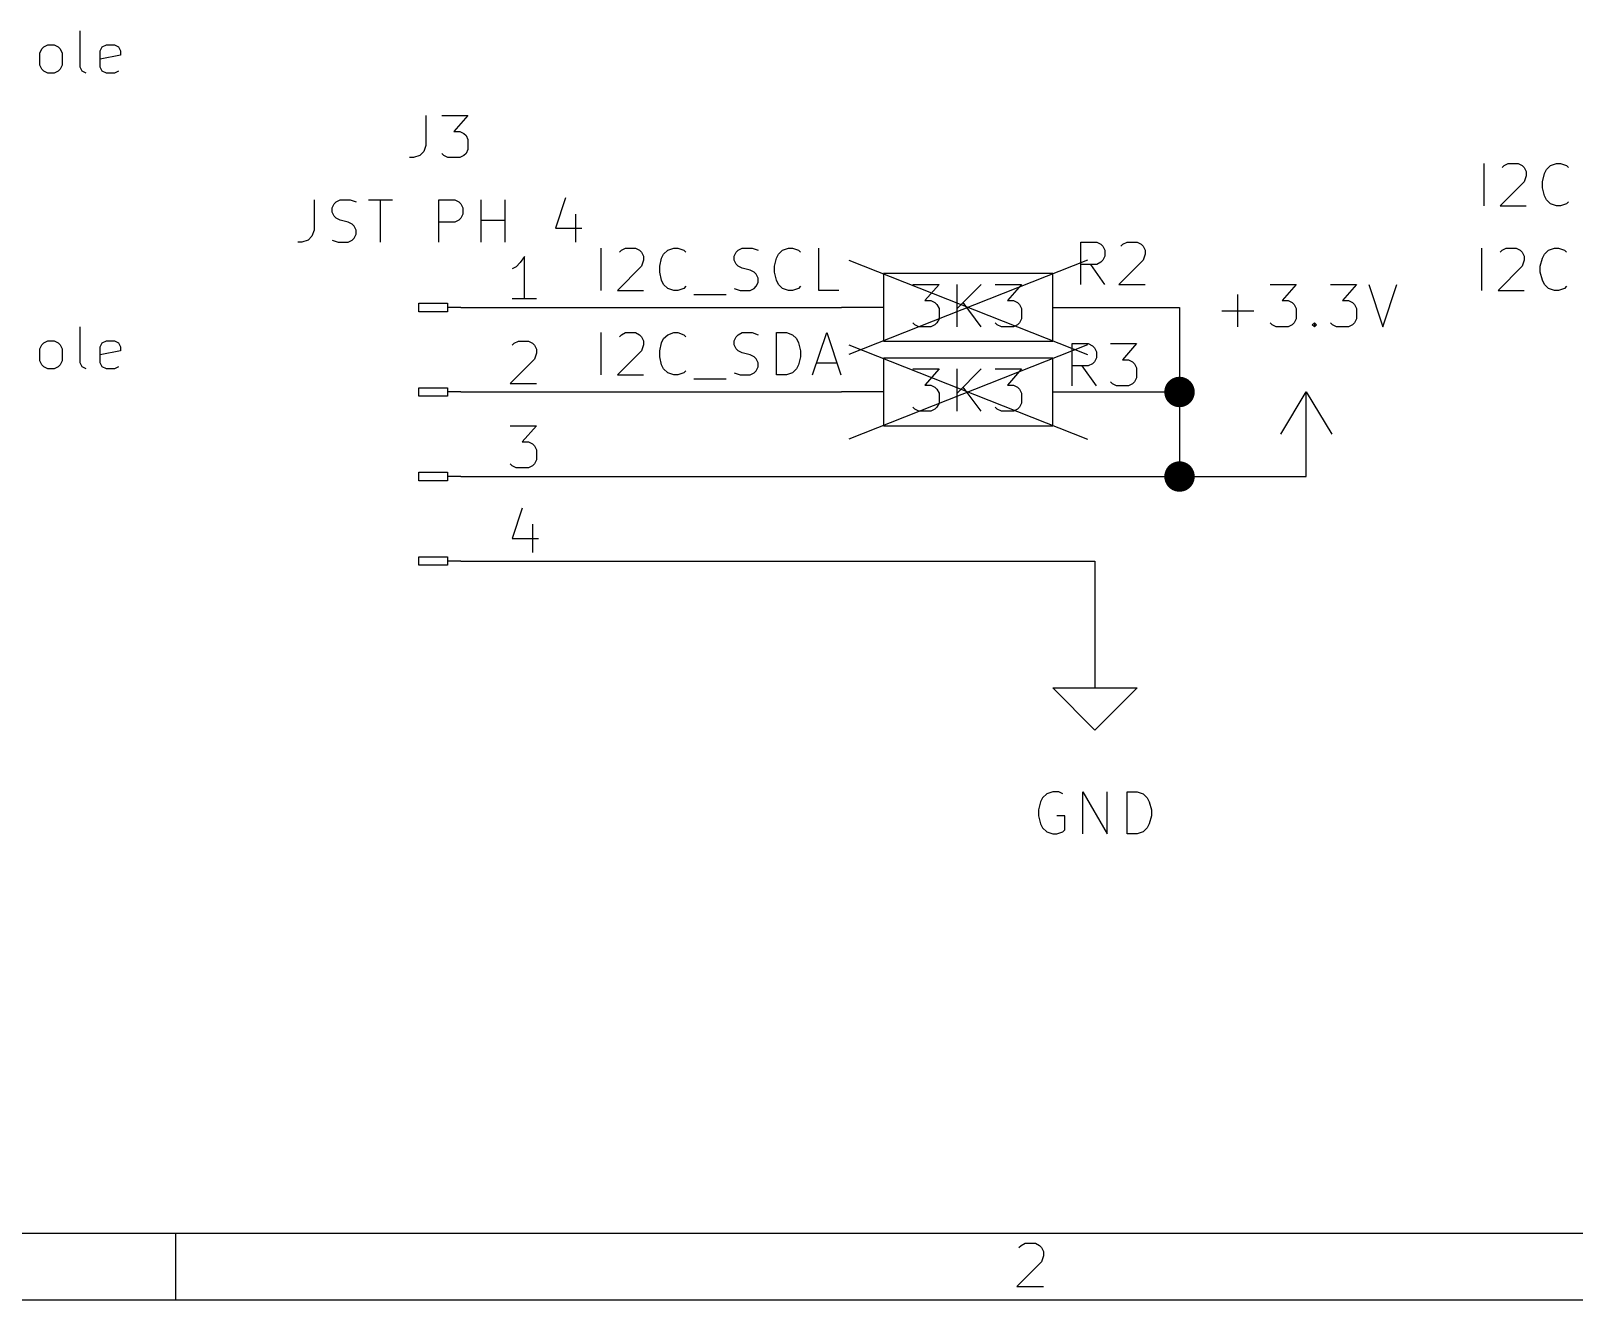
# Model space of a CAD drawing. Extents: x 0.4 to 11.3, y -7.9 to -0.4.
# Drawn here: x 2.191 to 4.017, y -7.874 to -6.373 of the extents above; entities that cross this region are included whole.
import ezdxf

# ---------------------------------------------------------------- set-up
doc = ezdxf.new("R2010")
doc.units = 0
doc.header["$MEASUREMENT"] = 0
for name, color, linetype in [('CYAN2', 4, 'CONTINUOUS'), ('GRAY1', 251, 'CONTINUOUS'), ('GRAY3', 9, 'CONTINUOUS'), ('GREEN3', 91, 'CONTINUOUS'), ('LORANGE', 41, 'CONTINUOUS'), ('RED2', 1, 'CONTINUOUS'), ('RED3', 11, 'CONTINUOUS')]:
    doc.layers.add(name, color=color, linetype=linetype)

msp = doc.modelspace()

# ---------------------------------------------------------------- linework, layer by layer
at = {"layer": 'CYAN2', "linetype": 'CONTINUOUS'}
for p, q in [((2.2496, -6.4157), (2.2496, -6.3728)), ((2.202, -6.399), (2.2044, -6.3942)), ((2.202, -6.4133), (2.202, -6.399)), ((2.2044, -6.3942), (2.2067, -6.3918)), ((2.2067, -6.3918), (2.2115, -6.3895)), ((2.2115, -6.3895), (2.2187, -6.3895)), ((2.2187, -6.3895), (2.2234, -6.3918)), ((2.2234, -6.3918), (2.2258, -6.3942)), ((2.2258, -6.3942), (2.2282, -6.399)), ((2.2282, -6.399), (2.2282, -6.4133)), ((2.2734, -6.3966), (2.2758, -6.3918)), ((2.2734, -6.4157), (2.2734, -6.3966)), ((2.2972, -6.4014), (2.2734, -6.4061)), ((2.2758, -6.3918), (2.2806, -6.3895)), ((2.2806, -6.3895), (2.2901, -6.3895)), ((2.2901, -6.3895), (2.2948, -6.3918)), ((2.2948, -6.3918), (2.2972, -6.3966)), ((2.2972, -6.3966), (2.2972, -6.4014)), ((2.2044, -6.418), (2.202, -6.4133)), ((2.2067, -6.4204), (2.2044, -6.418)), ((2.2115, -6.4228), (2.2067, -6.4204)), ((2.2187, -6.4228), (2.2115, -6.4228)), ((2.2234, -6.4204), (2.2187, -6.4228)), ((2.2258, -6.418), (2.2234, -6.4204)), ((2.2282, -6.4133), (2.2258, -6.418)), ((2.252, -6.4204), (2.2496, -6.4157)), ((2.2567, -6.4228), (2.252, -6.4204)), ((2.2758, -6.4204), (2.2734, -6.4157)), ((2.2806, -6.4228), (2.2758, -6.4204)), ((2.2901, -6.4228), (2.2806, -6.4228)), ((2.2948, -6.4204), (2.2901, -6.4228)), ((2.6583, -6.4728), (2.6583, -6.5085)), ((2.6774, -6.4728), (2.7083, -6.4728)), ((2.7083, -6.4728), (2.6917, -6.4919)), ((2.6917, -6.4919), (2.6988, -6.4919)), ((2.6988, -6.4919), (2.7036, -6.4942)), ((2.7036, -6.4942), (2.706, -6.4966)), ((2.706, -6.4966), (2.7083, -6.5014)), ((2.656, -6.5157), (2.6512, -6.5204)), ((2.6583, -6.5085), (2.656, -6.5157)), ((2.7083, -6.5133), (2.706, -6.518)), ((2.7083, -6.5014), (2.7083, -6.5133)), ((2.644, -6.5228), (2.6393, -6.5228)), ((2.6512, -6.5204), (2.644, -6.5228)), ((2.6798, -6.5204), (2.6774, -6.518)), ((2.6845, -6.5228), (2.6798, -6.5204)), ((2.6988, -6.5228), (2.6845, -6.5228)), ((2.7036, -6.5204), (2.6988, -6.5228)), ((2.706, -6.518), (2.7036, -6.5204)), ((2.8238, -6.5704), (2.8119, -6.6061)), ((2.5262, -6.5728), (2.5262, -6.6085)), ((2.5476, -6.5823), (2.55, -6.5776)), ((2.5476, -6.5871), (2.5476, -6.5823)), ((2.55, -6.5919), (2.5476, -6.5871)), ((2.55, -6.5776), (2.5524, -6.5752)), ((2.5524, -6.5752), (2.5571, -6.5728)), ((2.5571, -6.5728), (2.569, -6.5728)), ((2.569, -6.5728), (2.5762, -6.5752)), ((2.5905, -6.5728), (2.619, -6.5728)), ((2.6048, -6.6228), (2.6048, -6.5728)), ((2.6738, -6.6228), (2.6738, -6.5728)), ((2.6738, -6.5728), (2.6929, -6.5728)), ((2.6929, -6.5728), (2.6976, -6.5752)), ((2.6976, -6.5752), (2.7, -6.5776)), ((2.7, -6.5776), (2.7024, -6.5823)), ((2.7024, -6.5895), (2.7, -6.5942)), ((2.7024, -6.5823), (2.7024, -6.5895)), ((2.7238, -6.6228), (2.7238, -6.5728)), ((2.7524, -6.6228), (2.7524, -6.5728)), ((2.8357, -6.5895), (2.8357, -6.6228)), ((2.5524, -6.5942), (2.55, -6.5919)), ((2.5571, -6.5966), (2.5524, -6.5942)), ((2.5667, -6.599), (2.5571, -6.5966)), ((2.5714, -6.6014), (2.5667, -6.599)), ((2.5738, -6.6038), (2.5714, -6.6014)), ((2.5762, -6.6085), (2.5738, -6.6038)), ((2.6929, -6.599), (2.6738, -6.599)), ((2.6976, -6.5966), (2.6929, -6.599)), ((2.7, -6.5942), (2.6976, -6.5966)), ((2.7238, -6.5966), (2.7524, -6.5966)), ((2.8119, -6.6061), (2.8429, -6.6061)), ((2.5119, -6.6228), (2.5071, -6.6228)), ((2.5191, -6.6204), (2.5119, -6.6228)), ((2.5238, -6.6157), (2.5191, -6.6204)), ((2.5262, -6.6085), (2.5238, -6.6157)), ((2.5476, -6.6204), (2.5548, -6.6228)), ((2.5548, -6.6228), (2.5667, -6.6228)), ((2.5667, -6.6228), (2.5714, -6.6204)), ((2.5714, -6.6204), (2.5738, -6.618)), ((2.5738, -6.618), (2.5762, -6.6133)), ((2.5762, -6.6133), (2.5762, -6.6085)), ((3.6571, -6.6728), (3.6881, -6.6728)), ((3.6881, -6.6728), (3.6714, -6.6919)), ((3.7286, -6.6728), (3.7595, -6.6728)), ((3.7595, -6.6728), (3.7429, -6.6919)), ((3.7738, -6.6728), (3.7905, -6.7228)), ((3.7905, -6.7228), (3.8071, -6.6728)), ((3.619, -6.7228), (3.619, -6.6847)), ((3.6714, -6.6919), (3.6786, -6.6919)), ((3.6786, -6.6919), (3.6833, -6.6942)), ((3.6833, -6.6942), (3.6857, -6.6966)), ((3.6857, -6.6966), (3.6881, -6.7014)), ((3.7429, -6.6919), (3.75, -6.6919)), ((3.75, -6.6919), (3.7548, -6.6942)), ((3.7548, -6.6942), (3.7571, -6.6966)), ((3.7571, -6.6966), (3.7595, -6.7014)), ((3.6, -6.7038), (3.6381, -6.7038)), ((3.6881, -6.7133), (3.6857, -6.718)), ((3.6881, -6.7014), (3.6881, -6.7133)), ((3.7595, -6.7133), (3.7571, -6.718)), ((3.7595, -6.7014), (3.7595, -6.7133)), ((2.2496, -6.7657), (2.2496, -6.7228)), ((2.2496, -6.7657), (2.2496, -6.7228)), ((3.6595, -6.7204), (3.6571, -6.718)), ((3.6643, -6.7228), (3.6595, -6.7204)), ((3.6786, -6.7228), (3.6643, -6.7228)), ((3.6833, -6.7204), (3.6786, -6.7228)), ((3.6857, -6.718), (3.6833, -6.7204)), ((3.7071, -6.7204), (3.7095, -6.718)), ((3.7095, -6.7228), (3.7071, -6.7204)), ((3.7095, -6.718), (3.7119, -6.7204)), ((3.7095, -6.718), (3.7095, -6.7228)), ((3.7119, -6.7204), (3.7095, -6.7228)), ((3.731, -6.7204), (3.7286, -6.718)), ((3.7357, -6.7228), (3.731, -6.7204)), ((3.75, -6.7228), (3.7357, -6.7228)), ((3.7548, -6.7204), (3.75, -6.7228)), ((3.7571, -6.718), (3.7548, -6.7204)), ((2.202, -6.749), (2.2044, -6.7442)), ((2.202, -6.749), (2.2044, -6.7442)), ((2.202, -6.7633), (2.202, -6.749)), ((2.202, -6.7633), (2.202, -6.749)), ((2.2044, -6.7442), (2.2067, -6.7418)), ((2.2044, -6.7442), (2.2067, -6.7418)), ((2.2067, -6.7418), (2.2115, -6.7395)), ((2.2067, -6.7418), (2.2115, -6.7395)), ((2.2115, -6.7395), (2.2187, -6.7395)), ((2.2115, -6.7395), (2.2187, -6.7395)), ((2.2187, -6.7395), (2.2234, -6.7418)), ((2.2187, -6.7395), (2.2234, -6.7418)), ((2.2234, -6.7418), (2.2258, -6.7442)), ((2.2234, -6.7418), (2.2258, -6.7442)), ((2.2258, -6.7442), (2.2282, -6.749)), ((2.2258, -6.7442), (2.2282, -6.749)), ((2.2282, -6.749), (2.2282, -6.7633)), ((2.2282, -6.749), (2.2282, -6.7633)), ((2.2734, -6.7466), (2.2758, -6.7418)), ((2.2734, -6.7466), (2.2758, -6.7418)), ((2.2734, -6.7657), (2.2734, -6.7466)), ((2.2734, -6.7657), (2.2734, -6.7466)), ((2.2972, -6.7514), (2.2734, -6.7561)), ((2.2972, -6.7514), (2.2734, -6.7561)), ((2.2758, -6.7418), (2.2806, -6.7395)), ((2.2758, -6.7418), (2.2806, -6.7395)), ((2.2806, -6.7395), (2.2901, -6.7395)), ((2.2806, -6.7395), (2.2901, -6.7395)), ((2.2901, -6.7395), (2.2948, -6.7418)), ((2.2901, -6.7395), (2.2948, -6.7418)), ((2.2948, -6.7418), (2.2972, -6.7466)), ((2.2948, -6.7418), (2.2972, -6.7466)), ((2.2972, -6.7466), (2.2972, -6.7514)), ((2.2972, -6.7466), (2.2972, -6.7514)), ((2.2044, -6.768), (2.202, -6.7633)), ((2.2044, -6.768), (2.202, -6.7633)), ((2.2067, -6.7704), (2.2044, -6.768)), ((2.2067, -6.7704), (2.2044, -6.768)), ((2.2115, -6.7728), (2.2067, -6.7704)), ((2.2115, -6.7728), (2.2067, -6.7704)), ((2.2234, -6.7704), (2.2187, -6.7728)), ((2.2234, -6.7704), (2.2187, -6.7728)), ((2.2258, -6.768), (2.2234, -6.7704)), ((2.2258, -6.768), (2.2234, -6.7704)), ((2.2282, -6.7633), (2.2258, -6.768)), ((2.2282, -6.7633), (2.2258, -6.768)), ((2.252, -6.7704), (2.2496, -6.7657)), ((2.252, -6.7704), (2.2496, -6.7657)), ((2.2567, -6.7728), (2.252, -6.7704)), ((2.2567, -6.7728), (2.252, -6.7704)), ((2.2758, -6.7704), (2.2734, -6.7657)), ((2.2758, -6.7704), (2.2734, -6.7657)), ((2.2806, -6.7728), (2.2758, -6.7704)), ((2.2806, -6.7728), (2.2758, -6.7704)), ((2.2948, -6.7704), (2.2901, -6.7728)), ((2.2948, -6.7704), (2.2901, -6.7728)), ((2.2187, -6.7728), (2.2115, -6.7728)), ((2.2187, -6.7728), (2.2115, -6.7728)), ((2.2901, -6.7728), (2.2806, -6.7728)), ((2.2901, -6.7728), (2.2806, -6.7728)), ((3.3881, -7.2799), (3.3857, -7.2847)), ((3.3929, -7.2752), (3.3881, -7.2799)), ((3.4, -7.2728), (3.3929, -7.2752)), ((3.4071, -7.2728), (3.4, -7.2728)), ((3.4119, -7.2752), (3.4071, -7.2728)), ((3.4357, -7.3228), (3.4357, -7.2728)), ((3.4357, -7.2728), (3.4643, -7.3228)), ((3.4643, -7.3228), (3.4643, -7.2728)), ((3.4881, -7.3228), (3.4881, -7.2728)), ((3.4881, -7.2728), (3.5, -7.2728)), ((3.5, -7.2728), (3.5071, -7.2752)), ((3.5071, -7.2752), (3.5119, -7.2799)), ((3.5119, -7.2799), (3.5143, -7.2847)), ((3.3857, -7.2847), (3.3833, -7.2942)), ((3.3833, -7.2942), (3.3833, -7.3014)), ((3.3833, -7.3014), (3.3857, -7.3109)), ((3.4143, -7.3014), (3.4048, -7.3014)), ((3.4143, -7.318), (3.4143, -7.3014)), ((3.5143, -7.2847), (3.5167, -7.2942)), ((3.5167, -7.3014), (3.5143, -7.3109)), ((3.5167, -7.2942), (3.5167, -7.3014)), ((3.3857, -7.3109), (3.3881, -7.3157)), ((3.3881, -7.3157), (3.3929, -7.3204)), ((3.4119, -7.3204), (3.4143, -7.318)), ((3.5119, -7.3157), (3.5071, -7.3204)), ((3.5143, -7.3109), (3.5119, -7.3157)), ((3.3929, -7.3204), (3.4, -7.3228)), ((3.4, -7.3228), (3.4048, -7.3228)), ((3.4048, -7.3228), (3.4119, -7.3204)), ((3.5, -7.3228), (3.4881, -7.3228)), ((3.5071, -7.3204), (3.5, -7.3228))]:
    msp.add_line(p, q, dxfattribs=at)
at = {"layer": 'GRAY1', "linetype": 'CONTINUOUS'}
for p, q in [((3.9102, -6.5798), (3.9102, -6.5298)), ((3.9316, -6.5346), (3.934, -6.5322)), ((3.934, -6.5322), (3.9387, -6.5298)), ((3.9387, -6.5298), (3.9507, -6.5298)), ((3.9507, -6.5298), (3.9554, -6.5322)), ((3.9554, -6.5322), (3.9578, -6.5346)), ((3.9578, -6.5346), (3.9602, -6.5393)), ((3.984, -6.5369), (3.9887, -6.5322)), ((3.9887, -6.5322), (3.9959, -6.5298)), ((3.9959, -6.5298), (4.0006, -6.5298)), ((4.0006, -6.5298), (4.0078, -6.5322)), ((4.0078, -6.5322), (4.0102, -6.5346)), ((3.9578, -6.5512), (3.9292, -6.5798)), ((3.9602, -6.5441), (3.9578, -6.5512)), ((3.9602, -6.5393), (3.9602, -6.5441)), ((3.9792, -6.5512), (3.9816, -6.5417)), ((3.9792, -6.5584), (3.9792, -6.5512)), ((3.9816, -6.5417), (3.984, -6.5369)), ((3.9816, -6.5679), (3.9792, -6.5584)), ((3.984, -6.5727), (3.9816, -6.5679)), ((3.9292, -6.5798), (3.9602, -6.5798)), ((3.9887, -6.5774), (3.984, -6.5727)), ((3.9959, -6.5798), (3.9887, -6.5774)), ((4.0006, -6.5798), (3.9959, -6.5798)), ((4.0078, -6.5774), (4.0006, -6.5798)), ((4.0102, -6.575), (4.0078, -6.5774)), ((2.866, -6.6798), (2.866, -6.6298)), ((2.8874, -6.6346), (2.8898, -6.6322)), ((2.8898, -6.6322), (2.8946, -6.6298)), ((2.8946, -6.6298), (2.9065, -6.6298)), ((2.9065, -6.6298), (2.9113, -6.6322)), ((2.9113, -6.6322), (2.9136, -6.6346)), ((2.9136, -6.6346), (2.916, -6.6393)), ((2.916, -6.6441), (2.9136, -6.6512)), ((2.916, -6.6393), (2.916, -6.6441)), ((2.9351, -6.6512), (2.9374, -6.6417)), ((2.9374, -6.6417), (2.9398, -6.6369)), ((2.9398, -6.6369), (2.9446, -6.6322)), ((2.9446, -6.6322), (2.9517, -6.6298)), ((2.9517, -6.6298), (2.9565, -6.6298)), ((2.9565, -6.6298), (2.9636, -6.6322)), ((2.9636, -6.6322), (2.966, -6.6346)), ((3.0232, -6.6393), (3.0255, -6.6346)), ((3.0232, -6.6441), (3.0232, -6.6393)), ((3.0255, -6.6488), (3.0232, -6.6441)), ((3.0255, -6.6346), (3.0279, -6.6322)), ((3.0279, -6.6322), (3.0327, -6.6298)), ((3.0327, -6.6298), (3.0446, -6.6298)), ((3.0446, -6.6298), (3.0517, -6.6322)), ((3.0708, -6.6512), (3.0732, -6.6417)), ((3.0732, -6.6417), (3.0755, -6.6369)), ((3.0755, -6.6369), (3.0803, -6.6322)), ((3.0803, -6.6322), (3.0874, -6.6298)), ((3.0874, -6.6298), (3.0922, -6.6298)), ((3.0922, -6.6298), (3.0993, -6.6322)), ((3.0993, -6.6322), (3.1017, -6.6346)), ((3.1232, -6.6798), (3.1232, -6.6298)), ((3.9078, -6.6798), (3.9078, -6.6298)), ((3.9292, -6.6346), (3.9316, -6.6322)), ((3.9316, -6.6322), (3.9364, -6.6298)), ((3.9364, -6.6298), (3.9483, -6.6298)), ((3.9483, -6.6298), (3.953, -6.6322)), ((3.953, -6.6322), (3.9554, -6.6346)), ((3.9554, -6.6346), (3.9578, -6.6393)), ((3.9578, -6.6441), (3.9554, -6.6512)), ((3.9578, -6.6393), (3.9578, -6.6441)), ((3.9768, -6.6512), (3.9792, -6.6417)), ((3.9792, -6.6417), (3.9816, -6.6369)), ((3.9816, -6.6369), (3.9864, -6.6322)), ((3.9864, -6.6322), (3.9935, -6.6298)), ((3.9935, -6.6298), (3.9983, -6.6298)), ((3.9983, -6.6298), (4.0054, -6.6322)), ((4.0054, -6.6322), (4.0078, -6.6346)), ((2.9136, -6.6512), (2.8851, -6.6798)), ((2.9351, -6.6584), (2.9351, -6.6512)), ((2.9374, -6.6679), (2.9351, -6.6584)), ((3.0279, -6.6512), (3.0255, -6.6488)), ((3.0327, -6.6536), (3.0279, -6.6512)), ((3.0422, -6.656), (3.0327, -6.6536)), ((3.047, -6.6584), (3.0422, -6.656)), ((3.0493, -6.6608), (3.047, -6.6584)), ((3.0517, -6.6655), (3.0493, -6.6608)), ((3.0708, -6.6584), (3.0708, -6.6512)), ((3.0732, -6.6679), (3.0708, -6.6584)), ((3.9554, -6.6512), (3.9268, -6.6798)), ((3.9768, -6.6584), (3.9768, -6.6512)), ((3.9792, -6.6679), (3.9768, -6.6584)), ((2.8851, -6.6798), (2.916, -6.6798)), ((2.9398, -6.6727), (2.9374, -6.6679)), ((2.9446, -6.6774), (2.9398, -6.6727)), ((2.9517, -6.6798), (2.9446, -6.6774)), ((2.9565, -6.6798), (2.9517, -6.6798)), ((2.9636, -6.6774), (2.9565, -6.6798)), ((2.966, -6.675), (2.9636, -6.6774)), ((3.0232, -6.6774), (3.0303, -6.6798)), ((3.0303, -6.6798), (3.0422, -6.6798)), ((3.0422, -6.6798), (3.047, -6.6774)), ((3.047, -6.6774), (3.0493, -6.675)), ((3.0493, -6.675), (3.0517, -6.6703)), ((3.0517, -6.6703), (3.0517, -6.6655)), ((3.0755, -6.6727), (3.0732, -6.6679)), ((3.0803, -6.6774), (3.0755, -6.6727)), ((3.0874, -6.6798), (3.0803, -6.6774)), ((3.0922, -6.6798), (3.0874, -6.6798)), ((3.0993, -6.6774), (3.0922, -6.6798)), ((3.1017, -6.675), (3.0993, -6.6774)), ((3.147, -6.6798), (3.1232, -6.6798)), ((3.9268, -6.6798), (3.9578, -6.6798)), ((3.9816, -6.6727), (3.9792, -6.6679)), ((3.9864, -6.6774), (3.9816, -6.6727)), ((3.9935, -6.6798), (3.9864, -6.6774)), ((3.9983, -6.6798), (3.9935, -6.6798)), ((4.0054, -6.6774), (3.9983, -6.6798)), ((4.0078, -6.675), (4.0054, -6.6774)), ((2.9755, -6.6846), (3.0136, -6.6846)), ((2.866, -6.7798), (2.866, -6.7298)), ((2.8874, -6.7346), (2.8898, -6.7322)), ((2.8898, -6.7322), (2.8946, -6.7298)), ((2.8946, -6.7298), (2.9065, -6.7298)), ((2.9065, -6.7298), (2.9113, -6.7322)), ((2.9113, -6.7322), (2.9136, -6.7346)), ((2.9136, -6.7346), (2.916, -6.7393)), ((2.9398, -6.7369), (2.9446, -6.7322)), ((2.9446, -6.7322), (2.9517, -6.7298)), ((2.9517, -6.7298), (2.9565, -6.7298)), ((2.9565, -6.7298), (2.9636, -6.7322)), ((2.9636, -6.7322), (2.966, -6.7346)), ((3.0232, -6.7393), (3.0255, -6.7346)), ((3.0255, -6.7346), (3.0279, -6.7322)), ((3.0279, -6.7322), (3.0327, -6.7298)), ((3.0327, -6.7298), (3.0446, -6.7298)), ((3.0446, -6.7298), (3.0517, -6.7322)), ((3.0732, -6.7798), (3.0732, -6.7298)), ((3.0732, -6.7298), (3.0851, -6.7298)), ((3.0851, -6.7298), (3.0922, -6.7322)), ((3.0922, -6.7322), (3.097, -6.7369)), ((3.116, -6.7798), (3.1327, -6.7298)), ((3.1327, -6.7298), (3.1493, -6.7798)), ((2.9136, -6.7512), (2.8851, -6.7798)), ((2.916, -6.7441), (2.9136, -6.7512)), ((2.916, -6.7393), (2.916, -6.7441)), ((2.9351, -6.7512), (2.9374, -6.7417)), ((2.9351, -6.7584), (2.9351, -6.7512)), ((2.9374, -6.7417), (2.9398, -6.7369)), ((3.0232, -6.7441), (3.0232, -6.7393)), ((3.0255, -6.7488), (3.0232, -6.7441)), ((3.0279, -6.7512), (3.0255, -6.7488)), ((3.0327, -6.7536), (3.0279, -6.7512)), ((3.0422, -6.756), (3.0327, -6.7536)), ((3.097, -6.7369), (3.0993, -6.7417)), ((3.0993, -6.7417), (3.1017, -6.7512)), ((3.1017, -6.7512), (3.1017, -6.7584)), ((2.9374, -6.7679), (2.9351, -6.7584)), ((2.9398, -6.7727), (2.9374, -6.7679)), ((2.9446, -6.7774), (2.9398, -6.7727)), ((3.047, -6.7584), (3.0422, -6.756)), ((3.0493, -6.7608), (3.047, -6.7584)), ((3.0517, -6.7655), (3.0493, -6.7608)), ((3.0493, -6.775), (3.0517, -6.7703)), ((3.0517, -6.7703), (3.0517, -6.7655)), ((3.097, -6.7727), (3.0922, -6.7774)), ((3.0993, -6.7679), (3.097, -6.7727)), ((3.1017, -6.7584), (3.0993, -6.7679)), ((3.1208, -6.7655), (3.1446, -6.7655)), ((2.8851, -6.7798), (2.916, -6.7798)), ((2.9517, -6.7798), (2.9446, -6.7774)), ((2.9565, -6.7798), (2.9517, -6.7798)), ((2.9636, -6.7774), (2.9565, -6.7798)), ((2.966, -6.775), (2.9636, -6.7774)), ((2.9755, -6.7846), (3.0136, -6.7846)), ((3.0232, -6.7774), (3.0303, -6.7798)), ((3.0303, -6.7798), (3.0422, -6.7798)), ((3.0422, -6.7798), (3.047, -6.7774)), ((3.047, -6.7774), (3.0493, -6.775)), ((3.0851, -6.7798), (3.0732, -6.7798)), ((3.0922, -6.7774), (3.0851, -6.7798))]:
    msp.add_line(p, q, dxfattribs=at)
at = {"layer": 'GRAY3', "linetype": 'CONTINUOUS'}
for p, q in [((3.4331, -6.6728), (3.4331, -6.6228)), ((3.4331, -6.6228), (3.4521, -6.6228)), ((3.4331, -6.6728), (3.4331, -6.6228)), ((3.4331, -6.6228), (3.4521, -6.6228)), ((3.4521, -6.6228), (3.4569, -6.6252)), ((3.4521, -6.6228), (3.4569, -6.6252)), ((3.4569, -6.6252), (3.4593, -6.6276)), ((3.4569, -6.6252), (3.4593, -6.6276)), ((3.4807, -6.6276), (3.4831, -6.6252)), ((3.4807, -6.6276), (3.4831, -6.6252)), ((3.4831, -6.6252), (3.4879, -6.6228)), ((3.4831, -6.6252), (3.4879, -6.6228)), ((3.4879, -6.6228), (3.4998, -6.6228)), ((3.4879, -6.6228), (3.4998, -6.6228)), ((3.4998, -6.6228), (3.5045, -6.6252)), ((3.4998, -6.6228), (3.5045, -6.6252)), ((3.5045, -6.6252), (3.5069, -6.6276)), ((3.5045, -6.6252), (3.5069, -6.6276)), ((3.4593, -6.6442), (3.4569, -6.6466)), ((3.4593, -6.6442), (3.4569, -6.6466)), ((3.4593, -6.6276), (3.4617, -6.6323)), ((3.4593, -6.6276), (3.4617, -6.6323)), ((3.4617, -6.6395), (3.4593, -6.6442)), ((3.4617, -6.6395), (3.4593, -6.6442)), ((3.4617, -6.6323), (3.4617, -6.6395)), ((3.4617, -6.6323), (3.4617, -6.6395)), ((3.5069, -6.6442), (3.4783, -6.6728)), ((3.5069, -6.6442), (3.4783, -6.6728)), ((3.5069, -6.6276), (3.5093, -6.6323)), ((3.5069, -6.6276), (3.5093, -6.6323)), ((3.5093, -6.6371), (3.5069, -6.6442)), ((3.5093, -6.6371), (3.5069, -6.6442)), ((3.5093, -6.6323), (3.5093, -6.6371)), ((3.5093, -6.6323), (3.5093, -6.6371)), ((3.2, -6.66), (3.2, -6.74)), ((3.4, -6.66), (3.2, -6.66)), ((3.4, -6.74), (3.4, -6.66)), ((3.4521, -6.649), (3.4331, -6.649)), ((3.4521, -6.649), (3.4331, -6.649)), ((3.4617, -6.6728), (3.445, -6.649)), ((3.4617, -6.6728), (3.445, -6.649)), ((3.4569, -6.6466), (3.4521, -6.649)), ((3.4569, -6.6466), (3.4521, -6.649)), ((3.2345, -6.6728), (3.2655, -6.6728)), ((3.2345, -6.6728), (3.2655, -6.6728)), ((3.2655, -6.6728), (3.2488, -6.6919)), ((3.2655, -6.6728), (3.2488, -6.6919)), ((3.2869, -6.7228), (3.2869, -6.6728)), ((3.3155, -6.6728), (3.2869, -6.7014)), ((3.2869, -6.7228), (3.2869, -6.6728)), ((3.3155, -6.6728), (3.2869, -6.7014)), ((3.3321, -6.6728), (3.3631, -6.6728)), ((3.3321, -6.6728), (3.3631, -6.6728)), ((3.3631, -6.6728), (3.3464, -6.6919)), ((3.3631, -6.6728), (3.3464, -6.6919)), ((3.4783, -6.6728), (3.5093, -6.6728)), ((3.4783, -6.6728), (3.5093, -6.6728)), ((3.2488, -6.6919), (3.256, -6.6919)), ((3.2488, -6.6919), (3.256, -6.6919)), ((3.256, -6.6919), (3.2607, -6.6942)), ((3.256, -6.6919), (3.2607, -6.6942)), ((3.2607, -6.6942), (3.2631, -6.6966)), ((3.2607, -6.6942), (3.2631, -6.6966)), ((3.2631, -6.6966), (3.2655, -6.7014)), ((3.2631, -6.6966), (3.2655, -6.7014)), ((3.3155, -6.7228), (3.294, -6.6942)), ((3.3155, -6.7228), (3.294, -6.6942)), ((3.3464, -6.6919), (3.3536, -6.6919)), ((3.3464, -6.6919), (3.3536, -6.6919)), ((3.3536, -6.6919), (3.3583, -6.6942)), ((3.3536, -6.6919), (3.3583, -6.6942)), ((3.3583, -6.6942), (3.3607, -6.6966)), ((3.3583, -6.6942), (3.3607, -6.6966)), ((3.3607, -6.6966), (3.3631, -6.7014)), ((3.3607, -6.6966), (3.3631, -6.7014)), ((3.2, -6.7), (3.15, -6.7)), ((3.2, -6.7), (3.15, -6.7)), ((3.2655, -6.7133), (3.2631, -6.718)), ((3.2655, -6.7133), (3.2631, -6.718)), ((3.2655, -6.7014), (3.2655, -6.7133)), ((3.2655, -6.7014), (3.2655, -6.7133)), ((3.3631, -6.7133), (3.3607, -6.718)), ((3.3631, -6.7133), (3.3607, -6.718)), ((3.3631, -6.7014), (3.3631, -6.7133)), ((3.3631, -6.7014), (3.3631, -6.7133)), ((3.4, -6.7), (3.45, -6.7)), ((3.4, -6.7), (3.45, -6.7)), ((3.2369, -6.7204), (3.2345, -6.718)), ((3.2369, -6.7204), (3.2345, -6.718)), ((3.2417, -6.7228), (3.2369, -6.7204)), ((3.2417, -6.7228), (3.2369, -6.7204)), ((3.256, -6.7228), (3.2417, -6.7228)), ((3.256, -6.7228), (3.2417, -6.7228)), ((3.2607, -6.7204), (3.256, -6.7228)), ((3.2607, -6.7204), (3.256, -6.7228)), ((3.2631, -6.718), (3.2607, -6.7204)), ((3.2631, -6.718), (3.2607, -6.7204)), ((3.3345, -6.7204), (3.3321, -6.718)), ((3.3345, -6.7204), (3.3321, -6.718)), ((3.3393, -6.7228), (3.3345, -6.7204)), ((3.3393, -6.7228), (3.3345, -6.7204)), ((3.3536, -6.7228), (3.3393, -6.7228)), ((3.3536, -6.7228), (3.3393, -6.7228)), ((3.3583, -6.7204), (3.3536, -6.7228)), ((3.3583, -6.7204), (3.3536, -6.7228)), ((3.3607, -6.718), (3.3583, -6.7204)), ((3.3607, -6.718), (3.3583, -6.7204)), ((3.2, -6.74), (3.4, -6.74)), ((3.4231, -6.7928), (3.4231, -6.7428)), ((3.4231, -6.7428), (3.4421, -6.7428)), ((3.4231, -6.7928), (3.4231, -6.7428)), ((3.4231, -6.7428), (3.4421, -6.7428)), ((3.4421, -6.7428), (3.4469, -6.7452)), ((3.4421, -6.7428), (3.4469, -6.7452)), ((3.4469, -6.7452), (3.4493, -6.7476)), ((3.4469, -6.7452), (3.4493, -6.7476)), ((3.4493, -6.7476), (3.4517, -6.7523)), ((3.4493, -6.7476), (3.4517, -6.7523)), ((3.4517, -6.7523), (3.4517, -6.7595)), ((3.4517, -6.7523), (3.4517, -6.7595)), ((3.4683, -6.7428), (3.4993, -6.7428)), ((3.4683, -6.7428), (3.4993, -6.7428)), ((3.4993, -6.7428), (3.4826, -6.7619)), ((3.4993, -6.7428), (3.4826, -6.7619)), ((3.2, -6.76), (3.2, -6.84)), ((3.4, -6.76), (3.2, -6.76)), ((3.4, -6.84), (3.4, -6.76)), ((3.4421, -6.769), (3.4231, -6.769)), ((3.4421, -6.769), (3.4231, -6.769)), ((3.4517, -6.7928), (3.435, -6.769)), ((3.4517, -6.7928), (3.435, -6.769)), ((3.4469, -6.7666), (3.4421, -6.769)), ((3.4469, -6.7666), (3.4421, -6.769)), ((3.4493, -6.7642), (3.4469, -6.7666)), ((3.4493, -6.7642), (3.4469, -6.7666)), ((3.4517, -6.7595), (3.4493, -6.7642)), ((3.4517, -6.7595), (3.4493, -6.7642)), ((3.4826, -6.7619), (3.4898, -6.7619)), ((3.4826, -6.7619), (3.4898, -6.7619)), ((3.4898, -6.7619), (3.4945, -6.7642)), ((3.4898, -6.7619), (3.4945, -6.7642)), ((3.4945, -6.7642), (3.4969, -6.7666)), ((3.4945, -6.7642), (3.4969, -6.7666)), ((3.4969, -6.7666), (3.4993, -6.7714)), ((3.4969, -6.7666), (3.4993, -6.7714)), ((3.4993, -6.7714), (3.4993, -6.7833)), ((3.4993, -6.7714), (3.4993, -6.7833)), ((3.2345, -6.7728), (3.2655, -6.7728)), ((3.2345, -6.7728), (3.2655, -6.7728)), ((3.2655, -6.7728), (3.2488, -6.7919)), ((3.2655, -6.7728), (3.2488, -6.7919)), ((3.2869, -6.8228), (3.2869, -6.7728)), ((3.3155, -6.7728), (3.2869, -6.8014)), ((3.2869, -6.8228), (3.2869, -6.7728)), ((3.3155, -6.7728), (3.2869, -6.8014)), ((3.3321, -6.7728), (3.3631, -6.7728)), ((3.3321, -6.7728), (3.3631, -6.7728)), ((3.3631, -6.7728), (3.3464, -6.7919)), ((3.3631, -6.7728), (3.3464, -6.7919)), ((3.4707, -6.7904), (3.4683, -6.788)), ((3.4707, -6.7904), (3.4683, -6.788)), ((3.4755, -6.7928), (3.4707, -6.7904)), ((3.4755, -6.7928), (3.4707, -6.7904)), ((3.4945, -6.7904), (3.4898, -6.7928)), ((3.4945, -6.7904), (3.4898, -6.7928)), ((3.4969, -6.788), (3.4945, -6.7904)), ((3.4969, -6.788), (3.4945, -6.7904)), ((3.4993, -6.7833), (3.4969, -6.788)), ((3.4993, -6.7833), (3.4969, -6.788)), ((3.2, -6.8), (3.15, -6.8)), ((3.2, -6.8), (3.15, -6.8)), ((3.2488, -6.7919), (3.256, -6.7919)), ((3.2488, -6.7919), (3.256, -6.7919)), ((3.256, -6.7919), (3.2607, -6.7942)), ((3.256, -6.7919), (3.2607, -6.7942)), ((3.2607, -6.7942), (3.2631, -6.7966)), ((3.2607, -6.7942), (3.2631, -6.7966)), ((3.2631, -6.7966), (3.2655, -6.8014)), ((3.2631, -6.7966), (3.2655, -6.8014)), ((3.2655, -6.8014), (3.2655, -6.8133)), ((3.2655, -6.8014), (3.2655, -6.8133)), ((3.3155, -6.8228), (3.294, -6.7942)), ((3.3155, -6.8228), (3.294, -6.7942)), ((3.3464, -6.7919), (3.3536, -6.7919)), ((3.3464, -6.7919), (3.3536, -6.7919)), ((3.3536, -6.7919), (3.3583, -6.7942)), ((3.3536, -6.7919), (3.3583, -6.7942)), ((3.3583, -6.7942), (3.3607, -6.7966)), ((3.3583, -6.7942), (3.3607, -6.7966)), ((3.3607, -6.7966), (3.3631, -6.8014)), ((3.3607, -6.7966), (3.3631, -6.8014)), ((3.3631, -6.8014), (3.3631, -6.8133)), ((3.3631, -6.8014), (3.3631, -6.8133)), ((3.4, -6.8), (3.45, -6.8)), ((3.4, -6.8), (3.45, -6.8)), ((3.4898, -6.7928), (3.4755, -6.7928)), ((3.4898, -6.7928), (3.4755, -6.7928)), ((3.2369, -6.8204), (3.2345, -6.818)), ((3.2369, -6.8204), (3.2345, -6.818)), ((3.2417, -6.8228), (3.2369, -6.8204)), ((3.2417, -6.8228), (3.2369, -6.8204)), ((3.256, -6.8228), (3.2417, -6.8228)), ((3.256, -6.8228), (3.2417, -6.8228)), ((3.2607, -6.8204), (3.256, -6.8228)), ((3.2607, -6.8204), (3.256, -6.8228)), ((3.2631, -6.818), (3.2607, -6.8204)), ((3.2631, -6.818), (3.2607, -6.8204)), ((3.2655, -6.8133), (3.2631, -6.818)), ((3.2655, -6.8133), (3.2631, -6.818)), ((3.3345, -6.8204), (3.3321, -6.818)), ((3.3345, -6.8204), (3.3321, -6.818)), ((3.3393, -6.8228), (3.3345, -6.8204)), ((3.3393, -6.8228), (3.3345, -6.8204)), ((3.3536, -6.8228), (3.3393, -6.8228)), ((3.3536, -6.8228), (3.3393, -6.8228)), ((3.3583, -6.8204), (3.3536, -6.8228)), ((3.3583, -6.8204), (3.3536, -6.8228)), ((3.3607, -6.818), (3.3583, -6.8204)), ((3.3607, -6.818), (3.3583, -6.8204)), ((3.3631, -6.8133), (3.3607, -6.818)), ((3.3631, -6.8133), (3.3607, -6.818)), ((3.2, -6.84), (3.4, -6.84))]:
    msp.add_line(p, q, dxfattribs=at)
at = {"layer": 'GREEN3', "linetype": 'CONTINUOUS'}
for p, q in [((2.85, -6.7), (3.15, -6.7)), ((3.45, -6.7), (3.55, -6.7)), ((3.55, -6.7), (3.55, -6.8)), ((2.85, -6.8), (3.15, -6.8)), ((3.45, -6.8), (3.55, -6.8)), ((3.55, -6.8), (3.55, -6.9)), ((2.85, -6.9), (3.55, -6.9)), ((3.55, -6.9), (3.7, -6.9)), ((2.85, -7), (3.45, -7)), ((3.45, -7), (3.45, -7.1))]:
    msp.add_line(p, q, dxfattribs=at)
at = {"layer": 'GREEN3', "const_width": 0.018}
for points in [[(3.541, -6.8, 1), (3.559, -6.8, 1)], [(3.541, -6.9, 1), (3.559, -6.9, 1)]]:
    msp.add_lwpolyline(points, format="xyb", close=True, dxfattribs=at)
at = {"layer": 'LORANGE', "linetype": 'CONTINUOUS'}
for p, q in [((3.159, -6.6442), (3.441, -6.7558)), ((3.441, -6.6442), (3.159, -6.7558)), ((3.159, -6.6442), (3.441, -6.7558)), ((3.441, -6.6442), (3.159, -6.7558)), ((3.159, -6.7442), (3.441, -6.8558)), ((3.441, -6.7442), (3.159, -6.8558)), ((3.159, -6.7442), (3.441, -6.8558)), ((3.441, -6.7442), (3.159, -6.8558))]:
    msp.add_line(p, q, dxfattribs=at)
at = {"layer": 'RED2', "linetype": 'CONTINUOUS'}
for p, q in [((2.65, -6.705), (2.65, -6.695)), ((2.65, -6.695), (2.684, -6.695)), ((2.684, -6.695), (2.684, -6.705)), ((2.684, -6.705), (2.65, -6.705)), ((2.7, -6.7), (2.684, -6.7)), ((2.7, -6.7), (2.85, -6.7)), ((2.65, -6.805), (2.65, -6.795)), ((2.65, -6.795), (2.684, -6.795)), ((2.684, -6.805), (2.65, -6.805)), ((2.684, -6.795), (2.684, -6.805)), ((2.7, -6.8), (2.684, -6.8)), ((2.7, -6.8), (2.85, -6.8)), ((3.67, -6.85), (3.7, -6.8)), ((3.7, -6.8), (3.73, -6.85)), ((3.7, -6.9), (3.7, -6.8)), ((2.65, -6.905), (2.65, -6.895)), ((2.65, -6.895), (2.684, -6.895)), ((2.684, -6.895), (2.684, -6.905)), ((2.7, -6.9), (2.684, -6.9)), ((2.7, -6.9), (2.85, -6.9)), ((2.684, -6.905), (2.65, -6.905)), ((2.65, -7.005), (2.65, -6.995)), ((2.65, -6.995), (2.684, -6.995)), ((2.684, -7.005), (2.65, -7.005)), ((2.684, -6.995), (2.684, -7.005)), ((2.7, -7), (2.684, -7)), ((2.7, -7), (2.85, -7)), ((3.45, -7.1), (3.45, -7.15)), ((3.45, -7.2), (3.4, -7.15)), ((3.4, -7.15), (3.45, -7.15)), ((3.45, -7.15), (3.5, -7.15)), ((3.5, -7.15), (3.45, -7.2)), ((11.2206, -7.7956), (0.4724, -7.7956)), ((2.3622, -7.7956), (2.3622, -7.8743)), ((3.3601, -7.812), (3.3625, -7.8096)), ((3.3625, -7.8096), (3.3674, -7.8071)), ((3.3674, -7.8071), (3.3796, -7.8071)), ((3.3796, -7.8071), (3.3845, -7.8096)), ((3.3845, -7.8096), (3.3869, -7.812)), ((3.3869, -7.812), (3.3893, -7.8169)), ((3.3869, -7.8291), (3.3576, -7.8583)), ((3.3893, -7.8217), (3.3869, -7.8291)), ((3.3893, -7.8169), (3.3893, -7.8217)), ((3.3576, -7.8583), (3.3893, -7.8583)), ((11.2993, -7.8743), (0.3937, -7.8743))]:
    msp.add_line(p, q, dxfattribs=at)
at = {"layer": 'RED3', "linetype": 'CONTINUOUS'}
for p, q in [((2.775, -6.6399), (2.7702, -6.647)), ((2.775, -6.6899), (2.775, -6.6399)), ((2.7655, -6.6518), (2.7607, -6.6542)), ((2.7702, -6.647), (2.7655, -6.6518)), ((2.7893, -6.6899), (2.7607, -6.6899)), ((2.7607, -6.7446), (2.7631, -6.7423)), ((2.7631, -6.7423), (2.7679, -6.7399)), ((2.7679, -6.7399), (2.7798, -6.7399)), ((2.7798, -6.7399), (2.7845, -6.7423)), ((2.7845, -6.7423), (2.7869, -6.7446)), ((2.7869, -6.7446), (2.7893, -6.7494)), ((2.7893, -6.7542), (2.7869, -6.7613)), ((2.7893, -6.7494), (2.7893, -6.7542)), ((2.7869, -6.7613), (2.7583, -6.7899)), ((2.7583, -6.7899), (2.7893, -6.7899)), ((2.7583, -6.8399), (2.7893, -6.8399)), ((2.7893, -6.8399), (2.7726, -6.8589)), ((2.7726, -6.8589), (2.7798, -6.8589)), ((2.7798, -6.8589), (2.7845, -6.8613)), ((2.7845, -6.8613), (2.7869, -6.8637)), ((2.7869, -6.8637), (2.7893, -6.8684)), ((2.7893, -6.8804), (2.7869, -6.8851)), ((2.7893, -6.8684), (2.7893, -6.8804)), ((2.7607, -6.8875), (2.7583, -6.8851)), ((2.7655, -6.8899), (2.7607, -6.8875)), ((2.7798, -6.8899), (2.7655, -6.8899)), ((2.7845, -6.8875), (2.7798, -6.8899)), ((2.7869, -6.8851), (2.7845, -6.8875)), ((2.7726, -6.9375), (2.7607, -6.9732)), ((2.7607, -6.9732), (2.7917, -6.9732)), ((2.7845, -6.9565), (2.7845, -6.9899))]:
    msp.add_line(p, q, dxfattribs=at)

doc.saveas('drawing.dxf')
